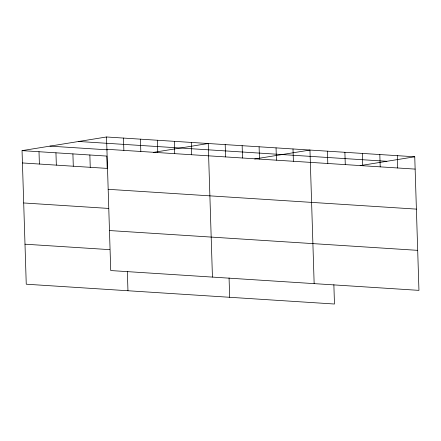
<?xml version="1.0" encoding="UTF-8"?>
<svg xmlns="http://www.w3.org/2000/svg" width="441" height="441" viewBox="0 0 441 441"><rect width="100%" height="100%" fill="white"/><g stroke="black" fill="none" stroke-linecap="round" stroke-linejoin="round"><path stroke-width="0.66" d="M333.865 284.682L334.471 304.02L26.251 284.213L22.05 150.635L106.529 136.98L414.749 156.787L418.95 290.365L110.73 270.559L106.529 136.98M153.6 152.349L208.24 143.512L212.441 277.091M254.661 158.992L309.957 150.05L314.152 283.629M360.11 165.618L414.749 156.787M78.652 141.484L386.873 161.29M106.915 149.295L415.141 169.101M49.927 146.131L107.565 149.835M22.05 150.635L106.81 156.081L107.196 168.401L22.436 162.955M108.172 189.316L416.398 209.117M23.693 202.97L108.458 208.417M109.467 230.544L417.693 250.35M24.988 244.198L109.754 249.645M397.286 155.662L397.672 167.982M379.822 154.537L380.208 166.858M362.353 153.418L362.739 165.739M344.89 152.294L345.275 164.614M327.42 151.175L327.812 163.49M293.006 148.959L293.392 161.279M276.049 147.873L276.441 160.193M259.099 146.781L259.484 159.102M242.148 145.69L242.533 158.01M225.197 144.604L225.583 156.924M229.066 277.946L229.673 297.289M191.289 142.426L191.675 154.741M174.338 141.335L174.724 153.655M157.387 140.244L157.773 152.564M140.431 139.158L140.822 151.478M123.48 138.066L123.866 150.387M127.355 271.413L127.962 290.751M89.859 154.995L90.245 167.315M72.908 153.903L73.294 166.224M55.952 152.818L56.343 165.132M39.001 151.726L39.387 164.046"/></g></svg>
